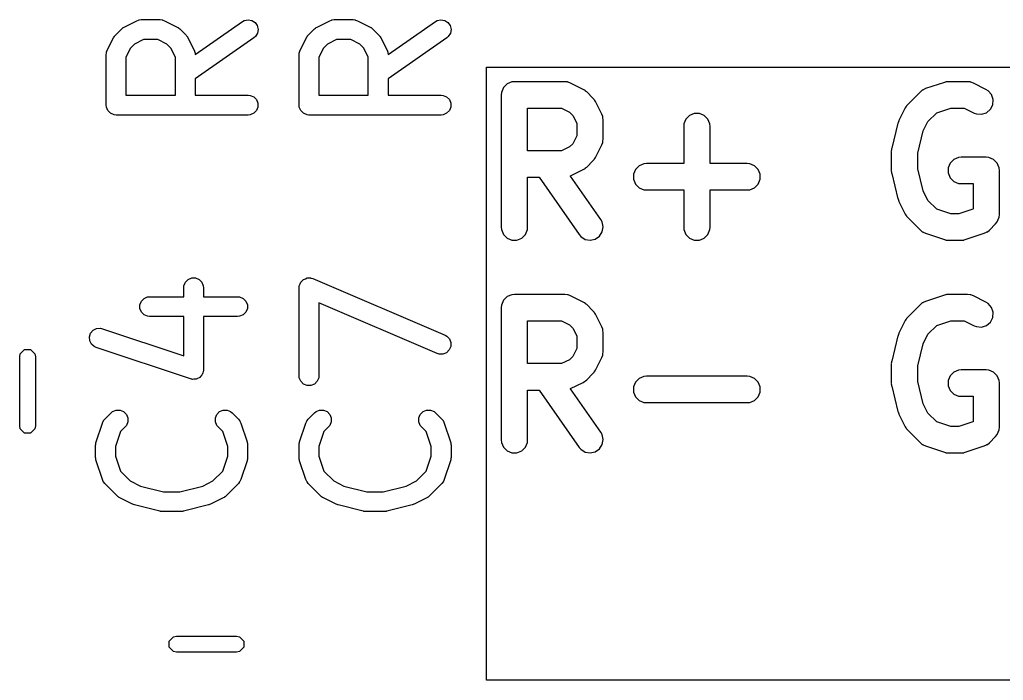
# Model space of a CAD drawing. Header units: inches. Extents: x 1.99 to 4.41, y -4.34 to -2.1.
# Drawn here: x 2.9183 to 3.2114, y -3.7243 to -3.5275 of the extents above; entities that cross this region are included whole.
import ezdxf

# ---------------------------------------------------------------- set-up
doc = ezdxf.new("R2010")
doc.units = ezdxf.units.IN
doc.header["$MEASUREMENT"] = 0
doc.layers.add('BLACK', color=250, linetype='CONTINUOUS')

msp = doc.modelspace()

# ---------------------------------------------------------------- linework, layer by layer
at = {"layer": 'BLACK', "linetype": 'CONTINUOUS'}
for p, q in [((2.94947, -3.52966), (2.95322, -3.52779)), ((2.95322, -3.52779), (2.95376, -3.52758)), ((2.95376, -3.52758), (2.95387, -3.52757)), ((2.95387, -3.52757), (2.95396, -3.52753)), ((2.95396, -3.52753), (2.95454, -3.52747)), ((2.95454, -3.52747), (2.96016, -3.52747)), ((2.96016, -3.52747), (2.96074, -3.52753)), ((2.96074, -3.52753), (2.96084, -3.52757)), ((2.96084, -3.52757), (2.96094, -3.52758)), ((2.96094, -3.52758), (2.96148, -3.52779)), ((2.96148, -3.52779), (2.96523, -3.52966)), ((2.97061, -3.53788), (2.98472, -3.52801)), ((2.98472, -3.52801), (2.98522, -3.52772)), ((2.98522, -3.52772), (2.98635, -3.52748)), ((2.98635, -3.52748), (2.98748, -3.52768)), ((2.98748, -3.52768), (2.98845, -3.52829)), ((2.98845, -3.52829), (2.98911, -3.52924)), ((3.00695, -3.52966), (3.0107, -3.52779)), ((3.0107, -3.52779), (3.01124, -3.52758)), ((3.01124, -3.52758), (3.01135, -3.52757)), ((3.01135, -3.52757), (3.01144, -3.52753)), ((3.01144, -3.52753), (3.01202, -3.52747)), ((3.01202, -3.52747), (3.01764, -3.52747)), ((3.01764, -3.52747), (3.01822, -3.52753)), ((3.01822, -3.52753), (3.01832, -3.52757)), ((3.01832, -3.52757), (3.01842, -3.52758)), ((3.01842, -3.52758), (3.01896, -3.52779)), ((3.01896, -3.52779), (3.02271, -3.52966)), ((3.02809, -3.53788), (3.0422, -3.52801)), ((3.0422, -3.52801), (3.0427, -3.52772)), ((3.0427, -3.52772), (3.04383, -3.52748)), ((3.04383, -3.52748), (3.04496, -3.52768)), ((3.04496, -3.52768), (3.04593, -3.52829)), ((3.04593, -3.52829), (3.04659, -3.52924)), ((2.94683, -3.53209), (2.9487, -3.53021)), ((2.9487, -3.53021), (2.94893, -3.53003)), ((2.94893, -3.53003), (2.94898, -3.52997)), ((2.94898, -3.52997), (2.94907, -3.52991)), ((2.94907, -3.52991), (2.94915, -3.52985)), ((2.94915, -3.52985), (2.94922, -3.52982)), ((2.94922, -3.52982), (2.94947, -3.52966)), ((2.96523, -3.52966), (2.96548, -3.52982)), ((2.96548, -3.52982), (2.96555, -3.52985)), ((2.96555, -3.52985), (2.96563, -3.52991)), ((2.96563, -3.52991), (2.96572, -3.52997)), ((2.96572, -3.52997), (2.96577, -3.53003)), ((2.96577, -3.53003), (2.966, -3.53021)), ((2.966, -3.53021), (2.96788, -3.53209)), ((2.98916, -3.5315), (2.98854, -3.53247)), ((2.98911, -3.52924), (2.98936, -3.53036)), ((2.98936, -3.53036), (2.98916, -3.5315)), ((3.00431, -3.53209), (3.00618, -3.53021)), ((3.00618, -3.53021), (3.00641, -3.53003)), ((3.00641, -3.53003), (3.00646, -3.52997)), ((3.00646, -3.52997), (3.00655, -3.52991)), ((3.00655, -3.52991), (3.00663, -3.52985)), ((3.00663, -3.52985), (3.0067, -3.52982)), ((3.0067, -3.52982), (3.00695, -3.52966)), ((3.02271, -3.52966), (3.02296, -3.52982)), ((3.02296, -3.52982), (3.02303, -3.52985)), ((3.02303, -3.52985), (3.02311, -3.52991)), ((3.02311, -3.52991), (3.0232, -3.52997)), ((3.0232, -3.52997), (3.02325, -3.53003)), ((3.02325, -3.53003), (3.02348, -3.53021)), ((3.02348, -3.53021), (3.02536, -3.53209)), ((3.04664, -3.5315), (3.04602, -3.53247)), ((3.04659, -3.52924), (3.04684, -3.53036)), ((3.04684, -3.53036), (3.04664, -3.5315)), ((2.9444, -3.53661), (2.94627, -3.53286)), ((2.94627, -3.53286), (2.94643, -3.53261)), ((2.94643, -3.53261), (2.94646, -3.53254)), ((2.94646, -3.53254), (2.94653, -3.53246)), ((2.94653, -3.53246), (2.94658, -3.53237)), ((2.94658, -3.53237), (2.94664, -3.53232)), ((2.94664, -3.53232), (2.94683, -3.53209)), ((2.95254, -3.53473), (2.95134, -3.53593)), ((2.95524, -3.53338), (2.95254, -3.53473)), ((2.95947, -3.53338), (2.95524, -3.53338)), ((2.96216, -3.53473), (2.95947, -3.53338)), ((2.96336, -3.53593), (2.96216, -3.53473)), ((2.96788, -3.53209), (2.96806, -3.53232)), ((2.96806, -3.53232), (2.96812, -3.53237)), ((2.96812, -3.53237), (2.96818, -3.53246)), ((2.96818, -3.53246), (2.96824, -3.53254)), ((2.96824, -3.53254), (2.96827, -3.53261)), ((2.96827, -3.53261), (2.96843, -3.53286)), ((2.96843, -3.53286), (2.9703, -3.53661)), ((2.9881, -3.53285), (2.97062, -3.54509)), ((2.98854, -3.53247), (2.9881, -3.53285)), ((3.00188, -3.53661), (3.00375, -3.53286)), ((3.00375, -3.53286), (3.00391, -3.53261)), ((3.00391, -3.53261), (3.00394, -3.53254)), ((3.00394, -3.53254), (3.00401, -3.53246)), ((3.00401, -3.53246), (3.00406, -3.53237)), ((3.00406, -3.53237), (3.00412, -3.53232)), ((3.00412, -3.53232), (3.00431, -3.53209)), ((3.01002, -3.53473), (3.00882, -3.53593)), ((3.01272, -3.53338), (3.01002, -3.53473)), ((3.01695, -3.53338), (3.01272, -3.53338)), ((3.01964, -3.53473), (3.01695, -3.53338)), ((3.02084, -3.53593), (3.01964, -3.53473)), ((3.02536, -3.53209), (3.02554, -3.53232)), ((3.02554, -3.53232), (3.0256, -3.53237)), ((3.0256, -3.53237), (3.02566, -3.53246)), ((3.02566, -3.53246), (3.02572, -3.53254)), ((3.02572, -3.53254), (3.02575, -3.53261)), ((3.02575, -3.53261), (3.02591, -3.53286)), ((3.02591, -3.53286), (3.02778, -3.53661)), ((3.04558, -3.53285), (3.0281, -3.54509)), ((3.04602, -3.53247), (3.04558, -3.53285)), ((2.94409, -3.53793), (2.94414, -3.53735)), ((2.94414, -3.53735), (2.94418, -3.53725)), ((2.94418, -3.53725), (2.94419, -3.53715)), ((2.94419, -3.53715), (2.9444, -3.53661)), ((2.95134, -3.53593), (2.94999, -3.53862)), ((2.96471, -3.53862), (2.96336, -3.53593)), ((2.9703, -3.53661), (2.97051, -3.53715)), ((2.97051, -3.53715), (2.97052, -3.53725)), ((2.97052, -3.53725), (2.97056, -3.53735)), ((2.97056, -3.53735), (2.97061, -3.53788)), ((3.00157, -3.53793), (3.00162, -3.53735)), ((3.00162, -3.53735), (3.00167, -3.53725)), ((3.00167, -3.53715), (3.00188, -3.53661)), ((3.00167, -3.53725), (3.00167, -3.53715)), ((3.00882, -3.53593), (3.00747, -3.53862)), ((3.02219, -3.53862), (3.02084, -3.53593)), ((3.02778, -3.53661), (3.02799, -3.53715)), ((3.02799, -3.53715), (3.028, -3.53725)), ((3.028, -3.53725), (3.02804, -3.53735)), ((3.02804, -3.53735), (3.02809, -3.53788)), ((2.94409, -3.55292), (2.94409, -3.53793)), ((2.94999, -3.53862), (2.94999, -3.54997)), ((2.96471, -3.54997), (2.96471, -3.53862)), ((3.00157, -3.55292), (3.00157, -3.53793)), ((3.00747, -3.53862), (3.00747, -3.54997)), ((3.02219, -3.54997), (3.02219, -3.53862)), ((3.05742, -3.72433), (3.05742, -3.54158)), ((3.05742, -3.54158), (3.40393, -3.54158)), ((2.97062, -3.54509), (2.97062, -3.54997)), ((3.0281, -3.54509), (3.0281, -3.54997)), ((3.06497, -3.54603), (3.06355, -3.54662)), ((3.06574, -3.54596), (3.06497, -3.54603)), ((3.08073, -3.54596), (3.06574, -3.54596)), ((3.0815, -3.54603), (3.08073, -3.54596)), ((3.08163, -3.54609), (3.0815, -3.54603)), ((3.08177, -3.5461), (3.08163, -3.54609)), ((3.08249, -3.54637), (3.08177, -3.5461)), ((3.08624, -3.54825), (3.08249, -3.54637)), ((3.19385, -3.54616), (3.18822, -3.54803)), ((3.19423, -3.54607), (3.19385, -3.54616)), ((3.19433, -3.54603), (3.19423, -3.54607)), ((3.19447, -3.54602), (3.19433, -3.54603)), ((3.1946, -3.54599), (3.19447, -3.54602)), ((3.19471, -3.546), (3.1946, -3.54599)), ((3.19509, -3.54596), (3.19471, -3.546)), ((3.20072, -3.54596), (3.19509, -3.54596)), ((3.20149, -3.54603), (3.20072, -3.54596)), ((3.20162, -3.54609), (3.20149, -3.54603)), ((3.20176, -3.5461), (3.20162, -3.54609)), ((3.20248, -3.54637), (3.20176, -3.5461)), ((3.20623, -3.54825), (3.20248, -3.54637)), ((3.06187, -3.54913), (3.0618, -3.54989)), ((3.06246, -3.54771), (3.06187, -3.54913)), ((3.06355, -3.54662), (3.06246, -3.54771)), ((3.08657, -3.54846), (3.08624, -3.54825)), ((3.08667, -3.5485), (3.08657, -3.54846)), ((3.08678, -3.54858), (3.08667, -3.5485)), ((3.0869, -3.54866), (3.08678, -3.54858)), ((3.08696, -3.54874), (3.0869, -3.54866)), ((3.08727, -3.54899), (3.08696, -3.54874)), ((3.08914, -3.55086), (3.08727, -3.54899)), ((3.18669, -3.54899), (3.18294, -3.55274)), ((3.18728, -3.5485), (3.18669, -3.54899)), ((3.18741, -3.54844), (3.18728, -3.5485)), ((3.18752, -3.54835), (3.18741, -3.54844)), ((3.18822, -3.54803), (3.18752, -3.54835)), ((3.20688, -3.54866), (3.20623, -3.54825)), ((3.20789, -3.54982), (3.20688, -3.54866)), ((2.94999, -3.54997), (2.96471, -3.54997)), ((2.97062, -3.54997), (2.98641, -3.54997)), ((2.98641, -3.54997), (2.98699, -3.55003)), ((2.98699, -3.55003), (2.98805, -3.55047)), ((2.98805, -3.55047), (2.98887, -3.55128)), ((2.98887, -3.55128), (2.98931, -3.55235)), ((2.98931, -3.55235), (2.98931, -3.5535)), ((3.00747, -3.54997), (3.02219, -3.54997)), ((3.0281, -3.54997), (3.04389, -3.54997)), ((3.04389, -3.54997), (3.04447, -3.55003)), ((3.04447, -3.55003), (3.04553, -3.55047)), ((3.04553, -3.55047), (3.04635, -3.55128)), ((3.04635, -3.55128), (3.04679, -3.55235)), ((3.04679, -3.55235), (3.04679, -3.5535)), ((3.0618, -3.54989), (3.0618, -3.58926)), ((3.08939, -3.55116), (3.08914, -3.55086)), ((3.08947, -3.55123), (3.08939, -3.55116)), ((3.08954, -3.55135), (3.08947, -3.55123)), ((3.08963, -3.55146), (3.08954, -3.55135)), ((3.08967, -3.55155), (3.08963, -3.55146)), ((3.08988, -3.55188), (3.08967, -3.55155)), ((3.09175, -3.55563), (3.08988, -3.55188)), ((3.20837, -3.55128), (3.20789, -3.54982)), ((3.20826, -3.55281), (3.20837, -3.55128)), ((2.94414, -3.5535), (2.94409, -3.55292)), ((2.94459, -3.55457), (2.94414, -3.5535)), ((2.9454, -3.55538), (2.94459, -3.55457)), ((2.94646, -3.55582), (2.9454, -3.55538)), ((2.98805, -3.55538), (2.98699, -3.55582)), ((2.98887, -3.55457), (2.98805, -3.55538)), ((2.98931, -3.5535), (2.98887, -3.55457)), ((3.00162, -3.5535), (3.00157, -3.55292)), ((3.00207, -3.55457), (3.00162, -3.5535)), ((3.00288, -3.55538), (3.00207, -3.55457)), ((3.00394, -3.55582), (3.00288, -3.55538)), ((3.04553, -3.55538), (3.04447, -3.55582)), ((3.04635, -3.55457), (3.04553, -3.55538)), ((3.04679, -3.5535), (3.04635, -3.55457)), ((3.06967, -3.56658), (3.06967, -3.55383)), ((3.06967, -3.55383), (3.0798, -3.55383)), ((3.0798, -3.55383), (3.08215, -3.55501)), ((3.08215, -3.55501), (3.08312, -3.55598)), ((3.1822, -3.55376), (3.18032, -3.55751)), ((3.18241, -3.55343), (3.1822, -3.55376)), ((3.18245, -3.55333), (3.18241, -3.55343)), ((3.18254, -3.55322), (3.18245, -3.55333)), ((3.18261, -3.55311), (3.18254, -3.55322)), ((3.18269, -3.55304), (3.18261, -3.55311)), ((3.18294, -3.55274), (3.18269, -3.55304)), ((3.18896, -3.55785), (3.1916, -3.55521)), ((3.1916, -3.55521), (3.19573, -3.55383)), ((3.19573, -3.55383), (3.19979, -3.55383)), ((3.19979, -3.55383), (3.20271, -3.55529)), ((3.20271, -3.55529), (3.20343, -3.55557)), ((3.20496, -3.55568), (3.20642, -3.55519)), ((3.20642, -3.55519), (3.20758, -3.55418)), ((3.20758, -3.55418), (3.20826, -3.55281)), ((2.94704, -3.55588), (2.94646, -3.55582)), ((2.98641, -3.55588), (2.94704, -3.55588)), ((2.98699, -3.55582), (2.98641, -3.55588)), ((3.00452, -3.55588), (3.00394, -3.55582)), ((3.04389, -3.55588), (3.00452, -3.55588)), ((3.04447, -3.55582), (3.04389, -3.55588)), ((3.08312, -3.55598), (3.0843, -3.55832)), ((3.0843, -3.55832), (3.0843, -3.56209)), ((3.09203, -3.55635), (3.09175, -3.55563)), ((3.09204, -3.5565), (3.09203, -3.55635)), ((3.09209, -3.55663), (3.09204, -3.5565)), ((3.09217, -3.55739), (3.09209, -3.55663)), ((3.09217, -3.56302), (3.09217, -3.55739)), ((3.11683, -3.55708), (3.11624, -3.5585)), ((3.11792, -3.556), (3.11683, -3.55708)), ((3.11934, -3.55541), (3.11792, -3.556)), ((3.12087, -3.55541), (3.11934, -3.55541)), ((3.12229, -3.556), (3.12087, -3.55541)), ((3.12338, -3.55708), (3.12229, -3.556)), ((3.12396, -3.5585), (3.12338, -3.55708)), ((3.18003, -3.55831), (3.17815, -3.56581)), ((3.18005, -3.55826), (3.18003, -3.55831)), ((3.18017, -3.55791), (3.18005, -3.55823)), ((3.18005, -3.55823), (3.18005, -3.55826)), ((3.18029, -3.55759), (3.18017, -3.55791)), ((3.1803, -3.55756), (3.18029, -3.55759)), ((3.18032, -3.55751), (3.1803, -3.55756)), ((3.18756, -3.56064), (3.18896, -3.55785)), ((3.20343, -3.55557), (3.20496, -3.55568)), ((3.11624, -3.5585), (3.11617, -3.55927)), ((3.11617, -3.55927), (3.11617, -3.57033)), ((3.12404, -3.55927), (3.12396, -3.5585)), ((3.12404, -3.57033), (3.12404, -3.55927)), ((3.18591, -3.56725), (3.18756, -3.56064)), ((3.0843, -3.56209), (3.08312, -3.56444)), ((3.09175, -3.56478), (3.09203, -3.56406)), ((3.09203, -3.56406), (3.09204, -3.56392)), ((3.09204, -3.56392), (3.09209, -3.56379)), ((3.09209, -3.56379), (3.09217, -3.56302)), ((3.0798, -3.56658), (3.06967, -3.56658)), ((3.08215, -3.56541), (3.0798, -3.56658)), ((3.08312, -3.56444), (3.08215, -3.56541)), ((3.08988, -3.56853), (3.09175, -3.56478)), ((3.17805, -3.56663), (3.17803, -3.56677)), ((3.17803, -3.56677), (3.17803, -3.57239)), ((3.17808, -3.56629), (3.17804, -3.56658)), ((3.17804, -3.56658), (3.17805, -3.56663)), ((3.17811, -3.566), (3.17808, -3.56629)), ((3.17813, -3.56595), (3.17811, -3.566)), ((3.17815, -3.56581), (3.17813, -3.56595)), ((3.08727, -3.57143), (3.08914, -3.56955)), ((3.08914, -3.56955), (3.08939, -3.56925)), ((3.08939, -3.56925), (3.08947, -3.56918)), ((3.08947, -3.56918), (3.08954, -3.56906)), ((3.08954, -3.56906), (3.08963, -3.56896)), ((3.08963, -3.56896), (3.08967, -3.56886)), ((3.08967, -3.56886), (3.08988, -3.56853)), ((3.18591, -3.57191), (3.18591, -3.56725)), ((3.19666, -3.56912), (3.19557, -3.5702)), ((3.19808, -3.56853), (3.19666, -3.56912)), ((3.19884, -3.56846), (3.19808, -3.56853)), ((3.20634, -3.56846), (3.19884, -3.56846)), ((3.20711, -3.56853), (3.20634, -3.56846)), ((3.20853, -3.56912), (3.20711, -3.56853)), ((3.20962, -3.5702), (3.20853, -3.56912)), ((3.08249, -3.57404), (3.08624, -3.57216)), ((3.08624, -3.57216), (3.08657, -3.57196)), ((3.08657, -3.57196), (3.08667, -3.57192)), ((3.08667, -3.57192), (3.08678, -3.57183)), ((3.08678, -3.57183), (3.0869, -3.57175)), ((3.0869, -3.57175), (3.08696, -3.57167)), ((3.08696, -3.57167), (3.08727, -3.57143)), ((3.10183, -3.57208), (3.10124, -3.5735)), ((3.10292, -3.57099), (3.10183, -3.57208)), ((3.10434, -3.57041), (3.10292, -3.57099)), ((3.10511, -3.57033), (3.10434, -3.57041)), ((3.11617, -3.57033), (3.10511, -3.57033)), ((3.1351, -3.57033), (3.12404, -3.57033)), ((3.13587, -3.57041), (3.1351, -3.57033)), ((3.13729, -3.57099), (3.13587, -3.57041)), ((3.13837, -3.57208), (3.13729, -3.57099)), ((3.13896, -3.5735), (3.13837, -3.57208)), ((3.17803, -3.57239), (3.17805, -3.57253)), ((3.17805, -3.57253), (3.17804, -3.57258)), ((3.17804, -3.57258), (3.17808, -3.57287)), ((3.17808, -3.57287), (3.17811, -3.57316)), ((3.18756, -3.57852), (3.18591, -3.57191)), ((3.19557, -3.5702), (3.19498, -3.57162)), ((3.19498, -3.57162), (3.19498, -3.57316)), ((3.2102, -3.57162), (3.20962, -3.5702)), ((3.21028, -3.57239), (3.2102, -3.57162)), ((3.21028, -3.58552), (3.21028, -3.57239)), ((3.06967, -3.58926), (3.06967, -3.57445)), ((3.06967, -3.57445), (3.07306, -3.57445)), ((3.07306, -3.57445), (3.08501, -3.59152)), ((3.0824, -3.57407), (3.08249, -3.57404)), ((3.09146, -3.58701), (3.0824, -3.57407)), ((3.10124, -3.5735), (3.10124, -3.57503)), ((3.10124, -3.57503), (3.10183, -3.57645)), ((3.13837, -3.57645), (3.13896, -3.57503)), ((3.13896, -3.57503), (3.13896, -3.5735)), ((3.17811, -3.57316), (3.17813, -3.57321)), ((3.17813, -3.57321), (3.17815, -3.57335)), ((3.17815, -3.57335), (3.18003, -3.58085)), ((3.19498, -3.57316), (3.19557, -3.57458)), ((3.19557, -3.57458), (3.19666, -3.57567)), ((3.19666, -3.57567), (3.19808, -3.57625)), ((3.10183, -3.57645), (3.10292, -3.57754)), ((3.10292, -3.57754), (3.10434, -3.57813)), ((3.10434, -3.57813), (3.10511, -3.5782)), ((3.10511, -3.5782), (3.11617, -3.5782)), ((3.11617, -3.5782), (3.11617, -3.58926)), ((3.12404, -3.58926), (3.12404, -3.5782)), ((3.12404, -3.5782), (3.1351, -3.5782)), ((3.1351, -3.5782), (3.13587, -3.57813)), ((3.13587, -3.57813), (3.13729, -3.57754)), ((3.13729, -3.57754), (3.13837, -3.57645)), ((3.18896, -3.58131), (3.18756, -3.57852)), ((3.19808, -3.57625), (3.19884, -3.57633)), ((3.19884, -3.57633), (3.20241, -3.57633)), ((3.20241, -3.57633), (3.20241, -3.58388)), ((3.18003, -3.58085), (3.18005, -3.5809)), ((3.18005, -3.5809), (3.18005, -3.58093)), ((3.18005, -3.58093), (3.18017, -3.58125)), ((3.18017, -3.58125), (3.18029, -3.58157)), ((3.18029, -3.58157), (3.1803, -3.5816)), ((3.1803, -3.5816), (3.18032, -3.58165)), ((3.18032, -3.58165), (3.1822, -3.5854)), ((3.1916, -3.58395), (3.18896, -3.58131)), ((3.19573, -3.58533), (3.1916, -3.58395)), ((3.20234, -3.58395), (3.1982, -3.58533)), ((3.20241, -3.58388), (3.20234, -3.58395)), ((3.09184, -3.58768), (3.09146, -3.58701)), ((3.1822, -3.5854), (3.18241, -3.58573)), ((3.18241, -3.58573), (3.18245, -3.58583)), ((3.18245, -3.58583), (3.18254, -3.58594)), ((3.18254, -3.58594), (3.18261, -3.58605)), ((3.18261, -3.58605), (3.18269, -3.58612)), ((3.18269, -3.58612), (3.18294, -3.58642)), ((3.18294, -3.58642), (3.18669, -3.59017)), ((3.1982, -3.58533), (3.19573, -3.58533)), ((3.20962, -3.5877), (3.2102, -3.58628)), ((3.2102, -3.58628), (3.21028, -3.58552)), ((3.0618, -3.58926), (3.06187, -3.59003)), ((3.06187, -3.59003), (3.06246, -3.59145)), ((3.06901, -3.59145), (3.0696, -3.59003)), ((3.0696, -3.59003), (3.06967, -3.58926)), ((3.09217, -3.58918), (3.09184, -3.58768)), ((3.0919, -3.59069), (3.09217, -3.58918)), ((3.11617, -3.58926), (3.11624, -3.59003)), ((3.11624, -3.59003), (3.11683, -3.59145)), ((3.12338, -3.59145), (3.12396, -3.59003)), ((3.12396, -3.59003), (3.12404, -3.58926)), ((3.18669, -3.59017), (3.18728, -3.59066)), ((3.20666, -3.59066), (3.20725, -3.59017)), ((3.20725, -3.59017), (3.20913, -3.5883)), ((3.20913, -3.5883), (3.20962, -3.5877)), ((3.06246, -3.59145), (3.06355, -3.59254)), ((3.06355, -3.59254), (3.06497, -3.59313)), ((3.06497, -3.59313), (3.0665, -3.59313)), ((3.0665, -3.59313), (3.06792, -3.59254)), ((3.06792, -3.59254), (3.06901, -3.59145)), ((3.08501, -3.59152), (3.08551, -3.59211)), ((3.08551, -3.59211), (3.0868, -3.59293)), ((3.0868, -3.59293), (3.08832, -3.5932)), ((3.08832, -3.5932), (3.08982, -3.59287)), ((3.08982, -3.59287), (3.09108, -3.59199)), ((3.09108, -3.59199), (3.0919, -3.59069)), ((3.11683, -3.59145), (3.11792, -3.59254)), ((3.11792, -3.59254), (3.11934, -3.59313)), ((3.11934, -3.59313), (3.12087, -3.59313)), ((3.12087, -3.59313), (3.12229, -3.59254)), ((3.12229, -3.59254), (3.12338, -3.59145)), ((3.18728, -3.59066), (3.18741, -3.59072)), ((3.18741, -3.59072), (3.18752, -3.59081)), ((3.18752, -3.59081), (3.18822, -3.59113)), ((3.18822, -3.59113), (3.19385, -3.593)), ((3.19385, -3.593), (3.19423, -3.59309)), ((3.19423, -3.59309), (3.19433, -3.59313)), ((3.19433, -3.59313), (3.19447, -3.59314)), ((3.19447, -3.59314), (3.1946, -3.59317)), ((3.1946, -3.59317), (3.19471, -3.59316)), ((3.19471, -3.59316), (3.19509, -3.5932)), ((3.19509, -3.5932), (3.19884, -3.5932)), ((3.19884, -3.5932), (3.19923, -3.59316)), ((3.19923, -3.59316), (3.19934, -3.59317)), ((3.19934, -3.59317), (3.19947, -3.59314)), ((3.19947, -3.59314), (3.19961, -3.59313)), ((3.19961, -3.59313), (3.19971, -3.59309)), ((3.19971, -3.59309), (3.20009, -3.593)), ((3.20009, -3.593), (3.20571, -3.59113)), ((3.20571, -3.59113), (3.20642, -3.59081)), ((3.20642, -3.59081), (3.20652, -3.59072)), ((3.20652, -3.59072), (3.20666, -3.59066)), ((2.96768, -3.60571), (2.9685, -3.60489)), ((2.9685, -3.60489), (2.96956, -3.60445)), ((2.96956, -3.60445), (2.97071, -3.60445)), ((2.97071, -3.60445), (2.97178, -3.60489)), ((2.97178, -3.60489), (2.97259, -3.60571)), ((3.00249, -3.60529), (3.00288, -3.60489)), ((3.00288, -3.60489), (3.0029, -3.60489)), ((3.0029, -3.60489), (3.00291, -3.60487)), ((3.00291, -3.60487), (3.00343, -3.60467)), ((3.00343, -3.60467), (3.00394, -3.60445)), ((3.00394, -3.60445), (3.00396, -3.60445)), ((3.00396, -3.60445), (3.00398, -3.60445)), ((3.00398, -3.60445), (3.00454, -3.60445)), ((3.00454, -3.60445), (3.0051, -3.60445)), ((3.0051, -3.60445), (3.00511, -3.60446)), ((3.00511, -3.60446), (3.00513, -3.60446)), ((3.00513, -3.60446), (3.00568, -3.60464)), ((3.00568, -3.60464), (3.04505, -3.62151)), ((2.96718, -3.60735), (2.96724, -3.60677)), ((2.96718, -3.61002), (2.96718, -3.60735)), ((2.96724, -3.60677), (2.96768, -3.60571)), ((2.97259, -3.60571), (2.97303, -3.60677)), ((2.97303, -3.60677), (2.97309, -3.60735)), ((2.97309, -3.60735), (2.97309, -3.61002)), ((3.00157, -3.60735), (3.00162, -3.60677)), ((3.00157, -3.6336), (3.00157, -3.60735)), ((3.00162, -3.60677), (3.00163, -3.60676)), ((3.00163, -3.60674), (3.00185, -3.60622)), ((3.00163, -3.60676), (3.00163, -3.60674)), ((3.00185, -3.60622), (3.00207, -3.60571)), ((3.00207, -3.60571), (3.00208, -3.6057)), ((3.00208, -3.6057), (3.00209, -3.60568)), ((3.00209, -3.60568), (3.00249, -3.60529)), ((2.95456, -3.61133), (2.95537, -3.61052)), ((2.95537, -3.61052), (2.95644, -3.61008)), ((2.95644, -3.61008), (2.95701, -3.61002)), ((2.95701, -3.61002), (2.96718, -3.61002)), ((2.97309, -3.61002), (2.98326, -3.61002)), ((2.98326, -3.61002), (2.98384, -3.61008)), ((2.98384, -3.61008), (2.9849, -3.61052)), ((2.9849, -3.61052), (2.98572, -3.61133)), ((3.06246, -3.61109), (3.06187, -3.61251)), ((3.06355, -3.61001), (3.06246, -3.61109)), ((3.06497, -3.60942), (3.06355, -3.61001)), ((3.06574, -3.60934), (3.06497, -3.60942)), ((3.08073, -3.60934), (3.06574, -3.60934)), ((3.0815, -3.60942), (3.08073, -3.60934)), ((3.08163, -3.60947), (3.0815, -3.60942)), ((3.08177, -3.60948), (3.08163, -3.60947)), ((3.08249, -3.60976), (3.08177, -3.60948)), ((3.08624, -3.61163), (3.08249, -3.60976)), ((3.19385, -3.60954), (3.18822, -3.61142)), ((3.19423, -3.60946), (3.19385, -3.60954)), ((3.19433, -3.60942), (3.19423, -3.60946)), ((3.19447, -3.6094), (3.19433, -3.60942)), ((3.1946, -3.60937), (3.19447, -3.6094)), ((3.19471, -3.60938), (3.1946, -3.60937)), ((3.19509, -3.60934), (3.19471, -3.60938)), ((3.20072, -3.60934), (3.19509, -3.60934)), ((3.20149, -3.60942), (3.20072, -3.60934)), ((3.20162, -3.60947), (3.20149, -3.60942)), ((3.20176, -3.60948), (3.20162, -3.60947)), ((3.20248, -3.60976), (3.20176, -3.60948)), ((3.20623, -3.61163), (3.20248, -3.60976)), ((2.95412, -3.6124), (2.95456, -3.61133)), ((2.95412, -3.61355), (2.95412, -3.6124)), ((2.95456, -3.61461), (2.95412, -3.61355)), ((2.98572, -3.61133), (2.98616, -3.6124)), ((2.98616, -3.61355), (2.98572, -3.61461)), ((2.98616, -3.6124), (2.98616, -3.61355)), ((3.04273, -3.62694), (3.00747, -3.61183)), ((3.00747, -3.61183), (3.00747, -3.6336)), ((3.06187, -3.61251), (3.0618, -3.61328)), ((3.0618, -3.61328), (3.0618, -3.65265)), ((3.08657, -3.61184), (3.08624, -3.61163)), ((3.08667, -3.61188), (3.08657, -3.61184)), ((3.08678, -3.61197), (3.08667, -3.61188)), ((3.0869, -3.61204), (3.08678, -3.61197)), ((3.08696, -3.61212), (3.0869, -3.61204)), ((3.08727, -3.61237), (3.08696, -3.61212)), ((3.08914, -3.61424), (3.08727, -3.61237)), ((3.18669, -3.61237), (3.18294, -3.61612)), ((3.18728, -3.61188), (3.18669, -3.61237)), ((3.18741, -3.61183), (3.18728, -3.61188)), ((3.18752, -3.61173), (3.18741, -3.61183)), ((3.18822, -3.61142), (3.18752, -3.61173)), ((3.20688, -3.61204), (3.20623, -3.61163)), ((3.20789, -3.6132), (3.20688, -3.61204)), ((3.20837, -3.61466), (3.20789, -3.6132)), ((2.95537, -3.61543), (2.95456, -3.61461)), ((2.95644, -3.61587), (2.95537, -3.61543)), ((2.95701, -3.61593), (2.95644, -3.61587)), ((2.96718, -3.61593), (2.95701, -3.61593)), ((2.96718, -3.62762), (2.96718, -3.61593)), ((2.98326, -3.61593), (2.97309, -3.61593)), ((2.97309, -3.61593), (2.97309, -3.63172)), ((2.98384, -3.61587), (2.98326, -3.61593)), ((2.9849, -3.61543), (2.98384, -3.61587)), ((2.98572, -3.61461), (2.9849, -3.61543)), ((3.08939, -3.61455), (3.08914, -3.61424)), ((3.08947, -3.61461), (3.08939, -3.61455)), ((3.08954, -3.61473), (3.08947, -3.61461)), ((3.08963, -3.61484), (3.08954, -3.61473)), ((3.08967, -3.61494), (3.08963, -3.61484)), ((3.08988, -3.61527), (3.08967, -3.61494)), ((3.09175, -3.61902), (3.08988, -3.61527)), ((3.18241, -3.61681), (3.1822, -3.61714)), ((3.18245, -3.61672), (3.18241, -3.61681)), ((3.18254, -3.61661), (3.18245, -3.61672)), ((3.18261, -3.61649), (3.18254, -3.61661)), ((3.18269, -3.61642), (3.18261, -3.61649)), ((3.18294, -3.61612), (3.18269, -3.61642)), ((3.20758, -3.61757), (3.20826, -3.61619)), ((3.20826, -3.61619), (3.20837, -3.61466)), ((2.94021, -3.62001), (2.94124, -3.6195)), ((2.94124, -3.6195), (2.94239, -3.61942)), ((2.94239, -3.61942), (2.94295, -3.61955)), ((2.94295, -3.61955), (2.96718, -3.62762)), ((3.06967, -3.62996), (3.06967, -3.61722)), ((3.06967, -3.61722), (3.0798, -3.61722)), ((3.0798, -3.61722), (3.08215, -3.61839)), ((3.08215, -3.61839), (3.08312, -3.61936)), ((3.08312, -3.61936), (3.0843, -3.62171)), ((3.09203, -3.61974), (3.09175, -3.61902)), ((3.09204, -3.61988), (3.09203, -3.61974)), ((3.09209, -3.62001), (3.09204, -3.61988)), ((3.1822, -3.61714), (3.18032, -3.62089)), ((3.18896, -3.62123), (3.1916, -3.61859)), ((3.1916, -3.61859), (3.19573, -3.61722)), ((3.19573, -3.61722), (3.19979, -3.61722)), ((3.19979, -3.61722), (3.20271, -3.61867)), ((3.20271, -3.61867), (3.20343, -3.61895)), ((3.20343, -3.61895), (3.20496, -3.61906)), ((3.20496, -3.61906), (3.20642, -3.61857)), ((3.20642, -3.61857), (3.20758, -3.61757)), ((2.93909, -3.62198), (2.93945, -3.62088)), ((2.93917, -3.62313), (2.93909, -3.62198)), ((2.93945, -3.62088), (2.94021, -3.62001)), ((3.04505, -3.62151), (3.04556, -3.62179)), ((3.04556, -3.62179), (3.04637, -3.62261)), ((3.04637, -3.62261), (3.04679, -3.62368)), ((3.0843, -3.62171), (3.0843, -3.62547)), ((3.09217, -3.62078), (3.09209, -3.62001)), ((3.09217, -3.6264), (3.09217, -3.62078)), ((3.18003, -3.6217), (3.17815, -3.6292)), ((3.18005, -3.62164), (3.18003, -3.6217)), ((3.18017, -3.62129), (3.18005, -3.62161)), ((3.18005, -3.62161), (3.18005, -3.62164)), ((3.18029, -3.62097), (3.18017, -3.62129)), ((3.1803, -3.62095), (3.18029, -3.62097)), ((3.18032, -3.62089), (3.1803, -3.62095)), ((3.18756, -3.62403), (3.18896, -3.62123)), ((2.91849, -3.627), (2.91977, -3.62572)), ((2.91977, -3.62572), (2.92157, -3.62572)), ((2.92157, -3.62572), (2.92285, -3.627)), ((2.93968, -3.62416), (2.93917, -3.62313)), ((2.94055, -3.62491), (2.93968, -3.62416)), ((2.94108, -3.62515), (2.94055, -3.62491)), ((2.9692, -3.63452), (2.94108, -3.62515)), ((3.04678, -3.62483), (3.04633, -3.62589)), ((3.04679, -3.62368), (3.04678, -3.62483)), ((3.0843, -3.62547), (3.08312, -3.62782)), ((3.18591, -3.63064), (3.18756, -3.62403)), ((2.91831, -3.6279), (2.91849, -3.627)), ((2.91831, -3.64847), (2.91831, -3.6279)), ((2.92285, -3.627), (2.92303, -3.6279)), ((2.92303, -3.6279), (2.92303, -3.64847)), ((3.04328, -3.62711), (3.04273, -3.62694)), ((3.04443, -3.62712), (3.04328, -3.62711)), ((3.0455, -3.6267), (3.04443, -3.62712)), ((3.04633, -3.62589), (3.0455, -3.6267)), ((3.08312, -3.62782), (3.08215, -3.62879)), ((3.08988, -3.63191), (3.09175, -3.62816)), ((3.09175, -3.62816), (3.09203, -3.62744)), ((3.09203, -3.62744), (3.09204, -3.6273)), ((3.09204, -3.6273), (3.09209, -3.62717)), ((3.09209, -3.62717), (3.09217, -3.6264)), ((3.0798, -3.62996), (3.06967, -3.62996)), ((3.08215, -3.62879), (3.0798, -3.62996)), ((3.17805, -3.63002), (3.17803, -3.63015)), ((3.17803, -3.63015), (3.17803, -3.63578)), ((3.17808, -3.62967), (3.17804, -3.62996)), ((3.17804, -3.62996), (3.17805, -3.63002)), ((3.17811, -3.62938), (3.17808, -3.62967)), ((3.17813, -3.62933), (3.17811, -3.62938)), ((3.17815, -3.6292), (3.17813, -3.62933)), ((3.18591, -3.63529), (3.18591, -3.63064)), ((2.96949, -3.63459), (2.9692, -3.63452)), ((2.97134, -3.63436), (2.97092, -3.63457)), ((2.97178, -3.63418), (2.97134, -3.63436)), ((2.97185, -3.6341), (2.97178, -3.63418)), ((2.97195, -3.63405), (2.97185, -3.6341)), ((2.97226, -3.6337), (2.97195, -3.63405)), ((2.97259, -3.63336), (2.97226, -3.6337)), ((2.97263, -3.63326), (2.97259, -3.63336)), ((2.9727, -3.63318), (2.97263, -3.63326)), ((2.97285, -3.63273), (2.9727, -3.63318)), ((2.97303, -3.6323), (2.97285, -3.63273)), ((2.97305, -3.63215), (2.97303, -3.6323)), ((2.97307, -3.63209), (2.97305, -3.63215)), ((2.97309, -3.63172), (2.97306, -3.63201)), ((2.97306, -3.63201), (2.97307, -3.63209)), ((3.00162, -3.63417), (3.00157, -3.6336)), ((3.00207, -3.63524), (3.00162, -3.63417)), ((3.00742, -3.63417), (3.00698, -3.63524)), ((3.00747, -3.6336), (3.00742, -3.63417)), ((3.08727, -3.63481), (3.08914, -3.63294)), ((3.08914, -3.63294), (3.08939, -3.63263)), ((3.08939, -3.63263), (3.08947, -3.63257)), ((3.08947, -3.63257), (3.08954, -3.63245)), ((3.08954, -3.63245), (3.08963, -3.63234)), ((3.08963, -3.63234), (3.08967, -3.63224)), ((3.08967, -3.63224), (3.08988, -3.63191)), ((3.10292, -3.63438), (3.10183, -3.63546)), ((3.10434, -3.63379), (3.10292, -3.63438)), ((3.10511, -3.63371), (3.10434, -3.63379)), ((3.1351, -3.63371), (3.10511, -3.63371)), ((3.13587, -3.63379), (3.1351, -3.63371)), ((3.13729, -3.63438), (3.13587, -3.63379)), ((3.13837, -3.63546), (3.13729, -3.63438)), ((3.19557, -3.63359), (3.19498, -3.63501)), ((3.19666, -3.6325), (3.19557, -3.63359)), ((3.19808, -3.63191), (3.19666, -3.6325)), ((3.19884, -3.63184), (3.19808, -3.63191)), ((3.20634, -3.63184), (3.19884, -3.63184)), ((3.20711, -3.63191), (3.20634, -3.63184)), ((3.20853, -3.6325), (3.20711, -3.63191)), ((3.20962, -3.63359), (3.20853, -3.6325)), ((3.2102, -3.63501), (3.20962, -3.63359)), ((2.96956, -3.63462), (2.96949, -3.63459)), ((2.96962, -3.63462), (2.96956, -3.63462)), ((2.96977, -3.63465), (2.96962, -3.63462)), ((2.97024, -3.63462), (2.96977, -3.63465)), ((2.97071, -3.63462), (2.97024, -3.63462)), ((2.97081, -3.63458), (2.97071, -3.63462)), ((2.97092, -3.63457), (2.97081, -3.63458)), ((3.00288, -3.63605), (3.00207, -3.63524)), ((3.00394, -3.63649), (3.00288, -3.63605)), ((3.0051, -3.63649), (3.00394, -3.63649)), ((3.00616, -3.63605), (3.0051, -3.63649)), ((3.00698, -3.63524), (3.00616, -3.63605)), ((3.0824, -3.63746), (3.08249, -3.63742)), ((3.09146, -3.65039), (3.0824, -3.63746)), ((3.08249, -3.63742), (3.08624, -3.63555)), ((3.08624, -3.63555), (3.08657, -3.63534)), ((3.08657, -3.63534), (3.08667, -3.6353)), ((3.08667, -3.6353), (3.08678, -3.63521)), ((3.08678, -3.63521), (3.0869, -3.63514)), ((3.0869, -3.63514), (3.08696, -3.63506)), ((3.08696, -3.63506), (3.08727, -3.63481)), ((3.10183, -3.63546), (3.10124, -3.63688)), ((3.10124, -3.63688), (3.10124, -3.63842)), ((3.13896, -3.63688), (3.13837, -3.63546)), ((3.13896, -3.63842), (3.13896, -3.63688)), ((3.17803, -3.63578), (3.17805, -3.63591)), ((3.17805, -3.63591), (3.17804, -3.63597)), ((3.17804, -3.63597), (3.17808, -3.63625)), ((3.17808, -3.63625), (3.17811, -3.63654)), ((3.17811, -3.63654), (3.17813, -3.6366)), ((3.17813, -3.6366), (3.17815, -3.63673)), ((3.17815, -3.63673), (3.18003, -3.64423)), ((3.18756, -3.6419), (3.18591, -3.63529)), ((3.19498, -3.63501), (3.19498, -3.63654)), ((3.19498, -3.63654), (3.19557, -3.63796)), ((3.21028, -3.63578), (3.2102, -3.63501)), ((3.21028, -3.6489), (3.21028, -3.63578)), ((3.06967, -3.65265), (3.06967, -3.63784)), ((3.06967, -3.63784), (3.07306, -3.63784)), ((3.07306, -3.63784), (3.08501, -3.65491)), ((3.10124, -3.63842), (3.10183, -3.63984)), ((3.10183, -3.63984), (3.10292, -3.64092)), ((3.13729, -3.64092), (3.13837, -3.63984)), ((3.13837, -3.63984), (3.13896, -3.63842)), ((3.19557, -3.63796), (3.19666, -3.63905)), ((3.19666, -3.63905), (3.19808, -3.63964)), ((3.19808, -3.63964), (3.19884, -3.63971)), ((3.19884, -3.63971), (3.20241, -3.63971)), ((3.20241, -3.63971), (3.20241, -3.64727)), ((3.10292, -3.64092), (3.10434, -3.64151)), ((3.10434, -3.64151), (3.10511, -3.64159)), ((3.10511, -3.64159), (3.1351, -3.64159)), ((3.1351, -3.64159), (3.13587, -3.64151)), ((3.13587, -3.64151), (3.13729, -3.64092)), ((3.18896, -3.64469), (3.18756, -3.6419)), ((2.94368, -3.64651), (2.94555, -3.64463)), ((2.94555, -3.64463), (2.946, -3.64426)), ((2.946, -3.64426), (2.94706, -3.64382)), ((2.94706, -3.64382), (2.94822, -3.64382)), ((2.94822, -3.64382), (2.94928, -3.64426)), ((2.94928, -3.64426), (2.9501, -3.64508)), ((2.9501, -3.64508), (2.95054, -3.64614)), ((2.95054, -3.64614), (2.95054, -3.6473)), ((2.97661, -3.64614), (2.97706, -3.64508)), ((2.97661, -3.6473), (2.97661, -3.64614)), ((2.97706, -3.64508), (2.97787, -3.64426)), ((2.97787, -3.64426), (2.97893, -3.64382)), ((2.97893, -3.64382), (2.98009, -3.64382)), ((2.98009, -3.64382), (2.98115, -3.64426)), ((2.98115, -3.64426), (2.9816, -3.64463)), ((2.9816, -3.64463), (2.98347, -3.64651)), ((3.00431, -3.64651), (3.00618, -3.64463)), ((3.00618, -3.64463), (3.00663, -3.64426)), ((3.00663, -3.64426), (3.00769, -3.64382)), ((3.00769, -3.64382), (3.00885, -3.64382)), ((3.00885, -3.64382), (3.00991, -3.64426)), ((3.00991, -3.64426), (3.01073, -3.64508)), ((3.01073, -3.64508), (3.01117, -3.64614)), ((3.01117, -3.64614), (3.01117, -3.6473)), ((3.03724, -3.64614), (3.03769, -3.64508)), ((3.03724, -3.6473), (3.03724, -3.64614)), ((3.03769, -3.64508), (3.0385, -3.64426)), ((3.0385, -3.64426), (3.03956, -3.64382)), ((3.03956, -3.64382), (3.04072, -3.64382)), ((3.04072, -3.64382), (3.04178, -3.64426)), ((3.04178, -3.64426), (3.04223, -3.64463)), ((3.04223, -3.64463), (3.0441, -3.64651)), ((3.18003, -3.64423), (3.18005, -3.64429)), ((3.18005, -3.64429), (3.18005, -3.64431)), ((3.18005, -3.64431), (3.18017, -3.64463)), ((3.18017, -3.64463), (3.18029, -3.64496)), ((3.18029, -3.64496), (3.1803, -3.64498)), ((3.1803, -3.64498), (3.18032, -3.64504)), ((3.18032, -3.64504), (3.1822, -3.64878)), ((3.1916, -3.64733), (3.18896, -3.64469)), ((2.91849, -3.64938), (2.91831, -3.64847)), ((2.92303, -3.64847), (2.92285, -3.64938)), ((2.94109, -3.65328), (2.94296, -3.64766)), ((2.94296, -3.64766), (2.9432, -3.64713)), ((2.9432, -3.64713), (2.94327, -3.64705)), ((2.94327, -3.64705), (2.94331, -3.64695)), ((2.94331, -3.64695), (2.94368, -3.64651)), ((2.94973, -3.64881), (2.94835, -3.65019)), ((2.9501, -3.64836), (2.94973, -3.64881)), ((2.95054, -3.6473), (2.9501, -3.64836)), ((2.97706, -3.64836), (2.97661, -3.6473)), ((2.97742, -3.64881), (2.97706, -3.64836)), ((2.97881, -3.65019), (2.97742, -3.64881)), ((2.98347, -3.64651), (2.98384, -3.64695)), ((2.98384, -3.64695), (2.98388, -3.64705)), ((2.98388, -3.64705), (2.98395, -3.64713)), ((2.98395, -3.64713), (2.98419, -3.64766)), ((2.98419, -3.64766), (2.98606, -3.65328)), ((3.00172, -3.65328), (3.00359, -3.64766)), ((3.00359, -3.64766), (3.00383, -3.64713)), ((3.00383, -3.64713), (3.0039, -3.64705)), ((3.0039, -3.64705), (3.00394, -3.64695)), ((3.00394, -3.64695), (3.00431, -3.64651)), ((3.01036, -3.64881), (3.00898, -3.65019)), ((3.01073, -3.64836), (3.01036, -3.64881)), ((3.01117, -3.6473), (3.01073, -3.64836)), ((3.03769, -3.64836), (3.03724, -3.6473)), ((3.03805, -3.64881), (3.03769, -3.64836)), ((3.03943, -3.65019), (3.03805, -3.64881)), ((3.0441, -3.64651), (3.04447, -3.64695)), ((3.04447, -3.64695), (3.04451, -3.64705)), ((3.04451, -3.64705), (3.04458, -3.64713)), ((3.04458, -3.64713), (3.04482, -3.64766)), ((3.04482, -3.64766), (3.04669, -3.65328)), ((3.1822, -3.64878), (3.18241, -3.64912)), ((3.18241, -3.64912), (3.18245, -3.64921)), ((3.19573, -3.64871), (3.1916, -3.64733)), ((3.1982, -3.64871), (3.19573, -3.64871)), ((3.20234, -3.64733), (3.1982, -3.64871)), ((3.20241, -3.64727), (3.20234, -3.64733)), ((3.2102, -3.64967), (3.21028, -3.6489)), ((2.91977, -3.65066), (2.91849, -3.64938)), ((2.92157, -3.65066), (2.91977, -3.65066)), ((2.92285, -3.64938), (2.92157, -3.65066)), ((2.94835, -3.65019), (2.94684, -3.6547)), ((2.98031, -3.6547), (2.97881, -3.65019)), ((3.00898, -3.65019), (3.00747, -3.6547)), ((3.04094, -3.6547), (3.03943, -3.65019)), ((3.09184, -3.65106), (3.09146, -3.65039)), ((3.09217, -3.65256), (3.09184, -3.65106)), ((3.18245, -3.64921), (3.18254, -3.64932)), ((3.18254, -3.64932), (3.18261, -3.64944)), ((3.18261, -3.64944), (3.18269, -3.64951)), ((3.18269, -3.64951), (3.18294, -3.64981)), ((3.18294, -3.64981), (3.18669, -3.65356)), ((3.20725, -3.65356), (3.20913, -3.65168)), ((3.20913, -3.65168), (3.20962, -3.65109)), ((3.20962, -3.65109), (3.2102, -3.64967)), ((2.94094, -3.65422), (2.94097, -3.65393)), ((2.94094, -3.65797), (2.94094, -3.65422)), ((2.94096, -3.65385), (2.94098, -3.65375)), ((2.94097, -3.65393), (2.94096, -3.65385)), ((2.94098, -3.65375), (2.94099, -3.65364)), ((2.94099, -3.65364), (2.94102, -3.65357)), ((2.94102, -3.65357), (2.94109, -3.65328)), ((2.94684, -3.6547), (2.94684, -3.65749)), ((2.98031, -3.65749), (2.98031, -3.6547)), ((2.98606, -3.65328), (2.98613, -3.65357)), ((2.98613, -3.65357), (2.98616, -3.65364)), ((2.98616, -3.65364), (2.98617, -3.65375)), ((2.98617, -3.65375), (2.98619, -3.65385)), ((2.98619, -3.65385), (2.98618, -3.65393)), ((2.98618, -3.65393), (2.98621, -3.65422)), ((2.98621, -3.65422), (2.98621, -3.65797)), ((3.00157, -3.65422), (3.0016, -3.65393)), ((3.00157, -3.65797), (3.00157, -3.65422)), ((3.00159, -3.65385), (3.00161, -3.65375)), ((3.0016, -3.65393), (3.00159, -3.65385)), ((3.00161, -3.65375), (3.00162, -3.65364)), ((3.00162, -3.65364), (3.00165, -3.65357)), ((3.00165, -3.65357), (3.00172, -3.65328)), ((3.00747, -3.6547), (3.00747, -3.65749)), ((3.04094, -3.65749), (3.04094, -3.6547)), ((3.04669, -3.65328), (3.04676, -3.65357)), ((3.04676, -3.65357), (3.04679, -3.65364)), ((3.04679, -3.65364), (3.0468, -3.65375)), ((3.0468, -3.65375), (3.04682, -3.65385)), ((3.04682, -3.65385), (3.04681, -3.65393)), ((3.04681, -3.65393), (3.04684, -3.65422)), ((3.04684, -3.65422), (3.04684, -3.65797)), ((3.0618, -3.65265), (3.06187, -3.65342)), ((3.06187, -3.65342), (3.06246, -3.65484)), ((3.06246, -3.65484), (3.06355, -3.65592)), ((3.06792, -3.65592), (3.06901, -3.65484)), ((3.06901, -3.65484), (3.0696, -3.65342)), ((3.0696, -3.65342), (3.06967, -3.65265)), ((3.08501, -3.65491), (3.08551, -3.65549)), ((3.09108, -3.65537), (3.0919, -3.65408)), ((3.0919, -3.65408), (3.09217, -3.65256)), ((3.18669, -3.65356), (3.18728, -3.65405)), ((3.18728, -3.65405), (3.18741, -3.6541)), ((3.18741, -3.6541), (3.18752, -3.65419)), ((3.18752, -3.65419), (3.18822, -3.65451)), ((3.18822, -3.65451), (3.19385, -3.65638)), ((3.20009, -3.65638), (3.20571, -3.65451)), ((3.20571, -3.65451), (3.20642, -3.65419)), ((3.20642, -3.65419), (3.20652, -3.6541)), ((3.20652, -3.6541), (3.20666, -3.65405)), ((3.20666, -3.65405), (3.20725, -3.65356)), ((2.94097, -3.65826), (2.94094, -3.65797)), ((2.94684, -3.65749), (2.94835, -3.662)), ((2.97881, -3.662), (2.98031, -3.65749)), ((2.98621, -3.65797), (2.98618, -3.65826)), ((3.0016, -3.65826), (3.00157, -3.65797)), ((3.00747, -3.65749), (3.00898, -3.662)), ((3.03943, -3.662), (3.04094, -3.65749)), ((3.04684, -3.65797), (3.04681, -3.65826)), ((3.06355, -3.65592), (3.06497, -3.65651)), ((3.06497, -3.65651), (3.0665, -3.65651)), ((3.0665, -3.65651), (3.06792, -3.65592)), ((3.08551, -3.65549), (3.0868, -3.65632)), ((3.0868, -3.65632), (3.08832, -3.65658)), ((3.08832, -3.65658), (3.08982, -3.65625)), ((3.08982, -3.65625), (3.09108, -3.65537)), ((3.19385, -3.65638), (3.19423, -3.65647)), ((3.19423, -3.65647), (3.19433, -3.65651)), ((3.19433, -3.65651), (3.19447, -3.65652)), ((3.19447, -3.65652), (3.1946, -3.65655)), ((3.1946, -3.65655), (3.19471, -3.65655)), ((3.19471, -3.65655), (3.19509, -3.65659)), ((3.19509, -3.65659), (3.19884, -3.65659)), ((3.19884, -3.65659), (3.19923, -3.65655)), ((3.19923, -3.65655), (3.19934, -3.65655)), ((3.19934, -3.65655), (3.19947, -3.65652)), ((3.19947, -3.65652), (3.19961, -3.65651)), ((3.19961, -3.65651), (3.19971, -3.65647)), ((3.19971, -3.65647), (3.20009, -3.65638)), ((2.94096, -3.65834), (2.94097, -3.65826)), ((2.94098, -3.65844), (2.94096, -3.65834)), ((2.94099, -3.65854), (2.94098, -3.65844)), ((2.94102, -3.65862), (2.94099, -3.65854)), ((2.94109, -3.6589), (2.94102, -3.65862)), ((2.94296, -3.66453), (2.94109, -3.6589)), ((2.98606, -3.6589), (2.98419, -3.66453)), ((2.98613, -3.65862), (2.98606, -3.6589)), ((2.98616, -3.65854), (2.98613, -3.65862)), ((2.98617, -3.65844), (2.98616, -3.65854)), ((2.98619, -3.65834), (2.98617, -3.65844)), ((2.98618, -3.65826), (2.98619, -3.65834)), ((3.00159, -3.65834), (3.0016, -3.65826)), ((3.00161, -3.65844), (3.00159, -3.65834)), ((3.00162, -3.65854), (3.00161, -3.65844)), ((3.00165, -3.65862), (3.00162, -3.65854)), ((3.00172, -3.6589), (3.00165, -3.65862)), ((3.00359, -3.66453), (3.00172, -3.6589)), ((3.04669, -3.6589), (3.04482, -3.66453)), ((3.04676, -3.65862), (3.04669, -3.6589)), ((3.04679, -3.65854), (3.04676, -3.65862)), ((3.0468, -3.65844), (3.04679, -3.65854)), ((3.04682, -3.65834), (3.0468, -3.65844)), ((3.04681, -3.65826), (3.04682, -3.65834)), ((2.94835, -3.662), (2.95126, -3.66491)), ((2.97589, -3.66491), (2.97881, -3.662)), ((3.00898, -3.662), (3.01189, -3.66491)), ((3.03652, -3.66491), (3.03943, -3.662)), ((2.9432, -3.66505), (2.94296, -3.66453)), ((2.94327, -3.66513), (2.9432, -3.66505)), ((2.94331, -3.66523), (2.94327, -3.66513)), ((2.94368, -3.66568), (2.94331, -3.66523)), ((2.94743, -3.66943), (2.94368, -3.66568)), ((2.95126, -3.66491), (2.95429, -3.66643)), ((2.95429, -3.66643), (2.96113, -3.66814)), ((2.96602, -3.66814), (2.97286, -3.66643)), ((2.97286, -3.66643), (2.97589, -3.66491)), ((2.98347, -3.66568), (2.97972, -3.66943)), ((2.98384, -3.66523), (2.98347, -3.66568)), ((2.98388, -3.66513), (2.98384, -3.66523)), ((2.98395, -3.66505), (2.98388, -3.66513)), ((2.98419, -3.66453), (2.98395, -3.66505)), ((3.00383, -3.66505), (3.00359, -3.66453)), ((3.0039, -3.66513), (3.00383, -3.66505)), ((3.00394, -3.66523), (3.0039, -3.66513)), ((3.00431, -3.66568), (3.00394, -3.66523)), ((3.00806, -3.66943), (3.00431, -3.66568)), ((3.01189, -3.66491), (3.01492, -3.66643)), ((3.01492, -3.66643), (3.02176, -3.66814)), ((3.02665, -3.66814), (3.03349, -3.66643)), ((3.03349, -3.66643), (3.03652, -3.66491)), ((3.0441, -3.66568), (3.04035, -3.66943)), ((3.04447, -3.66523), (3.0441, -3.66568)), ((3.04451, -3.66513), (3.04447, -3.66523)), ((3.04458, -3.66505), (3.04451, -3.66513)), ((3.04482, -3.66453), (3.04458, -3.66505)), ((2.94765, -3.66962), (2.94743, -3.66943)), ((2.9477, -3.66967), (2.94765, -3.66962)), ((2.94779, -3.66973), (2.9477, -3.66967)), ((2.96113, -3.66814), (2.96602, -3.66814)), ((2.97945, -3.66967), (2.97936, -3.66973)), ((2.9795, -3.66962), (2.97945, -3.66967)), ((2.97972, -3.66943), (2.9795, -3.66962)), ((3.00828, -3.66962), (3.00806, -3.66943)), ((3.00833, -3.66967), (3.00828, -3.66962)), ((3.00842, -3.66973), (3.00833, -3.66967)), ((3.02176, -3.66814), (3.02665, -3.66814)), ((3.04008, -3.66967), (3.03999, -3.66973)), ((3.04013, -3.66962), (3.04008, -3.66967)), ((3.04035, -3.66943), (3.04013, -3.66962)), ((2.94787, -3.6698), (2.94779, -3.66973)), ((2.94795, -3.66983), (2.94787, -3.6698)), ((2.94819, -3.66998), (2.94795, -3.66983)), ((2.95194, -3.67186), (2.94819, -3.66998)), ((2.95199, -3.67187), (2.95194, -3.67186)), ((2.952, -3.67189), (2.95199, -3.67187)), ((2.95224, -3.67197), (2.952, -3.67189)), ((2.95248, -3.67206), (2.95224, -3.67197)), ((2.95251, -3.67207), (2.95248, -3.67206)), ((2.95255, -3.67208), (2.95251, -3.67207)), ((2.96005, -3.67396), (2.95255, -3.67208)), ((2.9746, -3.67208), (2.9671, -3.67396)), ((2.97465, -3.67207), (2.9746, -3.67208)), ((2.97467, -3.67206), (2.97465, -3.67207)), ((2.97491, -3.67197), (2.97467, -3.67206)), ((2.97515, -3.67189), (2.97491, -3.67197)), ((2.97517, -3.67187), (2.97515, -3.67189)), ((2.97521, -3.67186), (2.97517, -3.67187)), ((2.97896, -3.66998), (2.97521, -3.67186)), ((2.9792, -3.66983), (2.97896, -3.66998)), ((2.97928, -3.6698), (2.9792, -3.66983)), ((2.97936, -3.66973), (2.97928, -3.6698)), ((3.0085, -3.6698), (3.00842, -3.66973)), ((3.00858, -3.66983), (3.0085, -3.6698)), ((3.00882, -3.66998), (3.00858, -3.66983)), ((3.01257, -3.67186), (3.00882, -3.66998)), ((3.01262, -3.67187), (3.01257, -3.67186)), ((3.01263, -3.67189), (3.01262, -3.67187)), ((3.01287, -3.67197), (3.01263, -3.67189)), ((3.01311, -3.67206), (3.01287, -3.67197)), ((3.01314, -3.67207), (3.01311, -3.67206)), ((3.01318, -3.67208), (3.01314, -3.67207)), ((3.02068, -3.67396), (3.01318, -3.67208)), ((3.03523, -3.67208), (3.02773, -3.67396)), ((3.03528, -3.67207), (3.03523, -3.67208)), ((3.0353, -3.67206), (3.03528, -3.67207)), ((3.03554, -3.67197), (3.0353, -3.67206)), ((3.03578, -3.67189), (3.03554, -3.67197)), ((3.0358, -3.67187), (3.03578, -3.67189)), ((3.03584, -3.67186), (3.0358, -3.67187)), ((3.03959, -3.66998), (3.03584, -3.67186)), ((3.03983, -3.66983), (3.03959, -3.66998)), ((3.03991, -3.6698), (3.03983, -3.66983)), ((3.03999, -3.66973), (3.03991, -3.6698)), ((2.96015, -3.67397), (2.96005, -3.67396)), ((2.96019, -3.67399), (2.96015, -3.67397)), ((2.9604, -3.67401), (2.96019, -3.67399)), ((2.96062, -3.67404), (2.9604, -3.67401)), ((2.96066, -3.67403), (2.96062, -3.67404)), ((2.96076, -3.67404), (2.96066, -3.67403)), ((2.96639, -3.67404), (2.96076, -3.67404)), ((2.96649, -3.67403), (2.96639, -3.67404)), ((2.96653, -3.67404), (2.96649, -3.67403)), ((2.96675, -3.67401), (2.96653, -3.67404)), ((2.96696, -3.67399), (2.96675, -3.67401)), ((2.967, -3.67397), (2.96696, -3.67399)), ((2.9671, -3.67396), (2.967, -3.67397)), ((3.02078, -3.67397), (3.02068, -3.67396)), ((3.02082, -3.67399), (3.02078, -3.67397)), ((3.02103, -3.67401), (3.02082, -3.67399)), ((3.02125, -3.67404), (3.02103, -3.67401)), ((3.02129, -3.67403), (3.02125, -3.67404)), ((3.02139, -3.67404), (3.02129, -3.67403)), ((3.02702, -3.67404), (3.02139, -3.67404)), ((3.02712, -3.67403), (3.02702, -3.67404)), ((3.02716, -3.67404), (3.02712, -3.67403)), ((3.02738, -3.67401), (3.02716, -3.67404)), ((3.02759, -3.67399), (3.02738, -3.67401)), ((3.02763, -3.67397), (3.02759, -3.67399)), ((3.02773, -3.67396), (3.02763, -3.67397)), ((2.96289, -3.71268), (2.96417, -3.7114)), ((2.96289, -3.71449), (2.96289, -3.71268)), ((2.96417, -3.7114), (2.96508, -3.71122)), ((2.96508, -3.71122), (2.98296, -3.71122)), ((2.98296, -3.71122), (2.98386, -3.7114)), ((2.98386, -3.7114), (2.98514, -3.71268)), ((2.98514, -3.71268), (2.98514, -3.71449)), ((2.96417, -3.71577), (2.96289, -3.71449)), ((2.96508, -3.71594), (2.96417, -3.71577)), ((2.98296, -3.71594), (2.96508, -3.71594)), ((2.98386, -3.71577), (2.98296, -3.71594)), ((2.98514, -3.71449), (2.98386, -3.71577)), ((3.40393, -3.72433), (3.05742, -3.72433))]:
    msp.add_line(p, q, dxfattribs=at)

doc.saveas('drawing.dxf')
